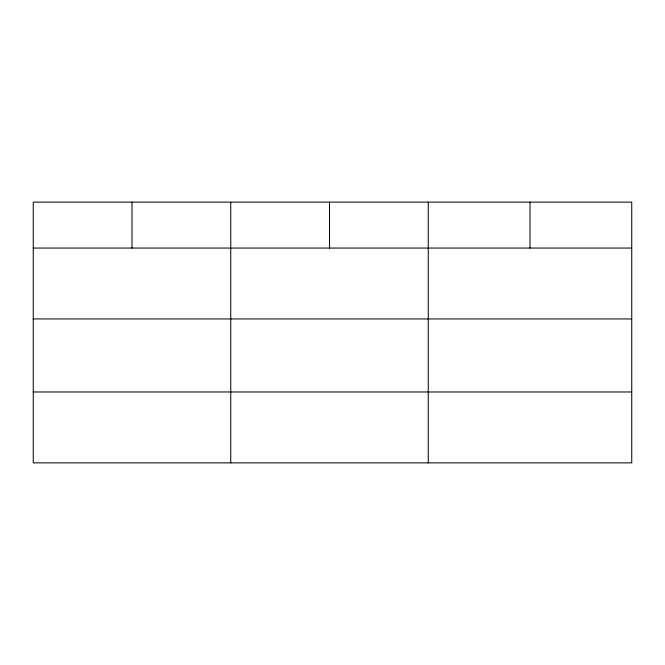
<?xml version="1.0" encoding="UTF-8"?>
<svg xmlns="http://www.w3.org/2000/svg" width="665" height="665" viewBox="0 0 665 665"><rect width="100%" height="100%" fill="white"/><g stroke="black" fill="none" stroke-linecap="round" stroke-linejoin="round"><path stroke-width="1" d="M631.75 318.942L631.75 202.127L33.25 202.127L33.25 462.873L631.75 462.873L631.75 318.942L33.25 318.942M33.25 248.053L631.75 248.053M33.25 391.976L631.75 391.976M530.005 202.127L530.005 248.053M428.26 202.127L428.26 462.873M329.507 202.127L329.507 248.053M230.755 202.127L230.755 462.873M132.003 202.127L132.003 248.053"/></g></svg>
